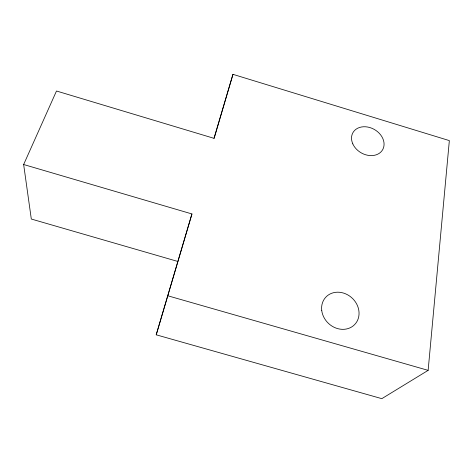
<?xml version="1.0" encoding="UTF-8"?>
<svg xmlns="http://www.w3.org/2000/svg" width="473" height="473" viewBox="0 0 473 473"><rect width="100%" height="100%" fill="white"/><g stroke="black" fill="none" stroke-linecap="round" stroke-linejoin="round"><path stroke-width="0.71" d="M232.958 74.338L214.145 138.376L56.494 91.005L23.65 164.515L191.943 213.95L156.214 334.813L381.817 398.662L428.136 370.359L449.35 140.605L232.958 74.338L213.991 138.27M156.214 334.813L191.943 213.95M167.897 295.808L428.136 370.359M177.783 261.445L31.307 219.034L23.65 164.515M321.729 310.4A19.896 17.324 43.3 0 0 351.534 327.044A19.896 17.324 43.3 0 0 347.72 294.868A19.896 17.324 43.3 0 0 321.729 310.4M352.799 143.869A17.129 13.41 30.1 0 0 380.771 152.111A17.129 13.41 30.1 0 0 369.821 127.544A17.129 13.41 30.1 0 0 352.799 143.869"/></g></svg>
